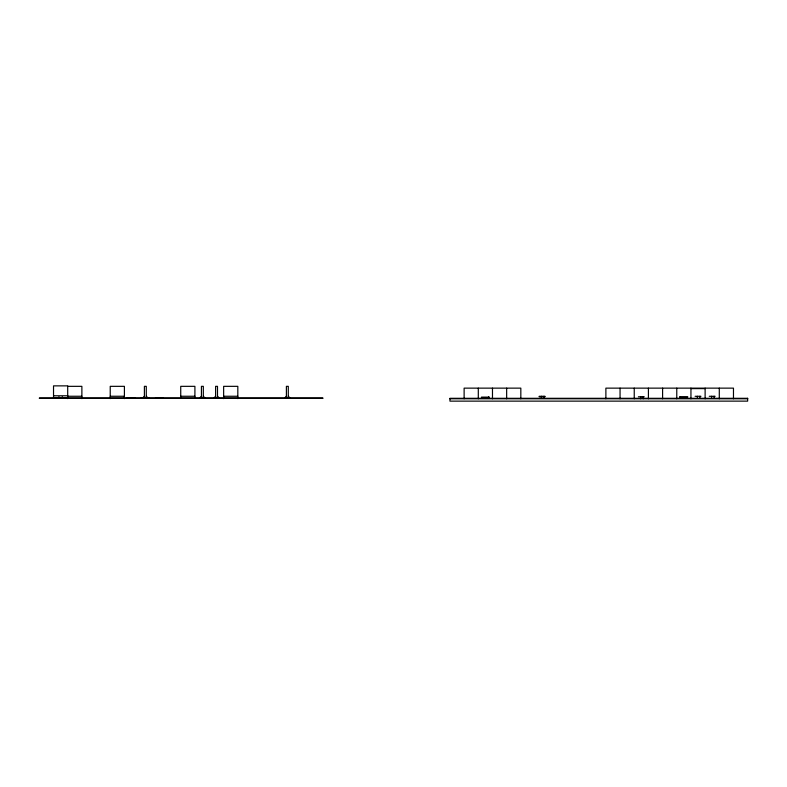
<?xml version="1.0" encoding="UTF-8"?>
<svg xmlns="http://www.w3.org/2000/svg" width="787" height="787" viewBox="0 0 787 787"><rect width="100%" height="100%" fill="white"/><g stroke="black" fill="none" stroke-linecap="round" stroke-linejoin="round"><path stroke-width="1.18" d="M57.776 398.153L59.035 396.884M142.506 398.153L144.395 396.255M199.544 398.153L201.433 396.255M213.72 398.153L215.608 396.255M284.51 398.153L286.399 396.255M67.702 386.338L81.878 386.338L81.878 398.625M690.947 388.611L705.122 388.611M53.526 395.782L67.702 395.782M67.702 396.255L81.878 396.255M110.229 396.255L124.405 396.255M180.735 396.255L194.91 396.255M223.646 396.255L237.822 396.255M539.164 396.294L545.027 396.294M695.098 396.294L700.961 396.294M709.274 396.294L715.137 396.294M687.73 397.828L679.958 397.828L679.958 396.648L687.73 396.648M539.164 396.766L545.027 396.766M638.395 396.766L644.258 396.766M489.258 397.12L481.496 397.12L481.496 398.301M67.702 397.671L53.526 397.671L53.526 385.866L67.702 385.866L67.702 398.625M127.11 397.917L134.872 397.917M141.286 397.917L142.909 397.917M147.238 397.917L149.048 398.153M155.462 397.917L163.224 398.153M449.948 398.773L747.65 398.773M288.288 396.255L290.177 398.153M217.497 396.255L219.386 398.153M203.321 396.255L205.21 398.153M146.284 396.255L148.182 398.153M62.193 396.884L63.452 398.153M733.474 398.773L733.474 388.139L605.882 388.139L605.882 398.773M719.298 388.139L719.298 398.773M714.094 396.294L714.094 398.301M711.566 396.294L711.566 398.301M705.122 388.139L705.122 398.773M699.918 396.294L699.918 398.301M697.39 396.294L697.39 398.301M690.947 388.139L690.947 398.773M680.066 396.648L680.066 397.828M676.771 388.139L676.771 398.773M662.595 388.139L662.595 398.773M648.419 388.139L648.419 398.773M643.215 396.766L643.215 398.773M640.687 396.766L640.687 398.773M634.243 388.139L634.243 398.773M620.058 388.139L620.058 398.773M543.984 396.294L543.984 398.301M541.446 396.294L541.446 398.301M520.827 398.773L520.827 388.139L464.123 388.139L464.123 398.773M506.651 388.139L506.651 398.773M492.475 388.139L492.475 398.773M488.816 397.12L488.816 398.301M488.697 397.12L488.697 398.301M478.299 388.139L478.299 398.773M288.288 398.153L288.288 386.338L286.399 386.338L286.399 398.153M237.822 398.625L237.822 386.338L223.646 386.338L223.646 398.625M217.497 398.153L217.497 386.338L215.608 386.338L215.608 398.153M203.321 398.153L203.321 386.338L201.433 386.338L201.433 398.153M194.91 398.153L194.91 386.338L180.735 386.338L180.735 398.153M146.284 398.153L146.284 386.338L144.395 386.338L144.395 398.153M124.405 398.625L124.405 386.338L110.229 386.338L110.229 398.625M322.877 398.153L39.35 398.153L322.877 398.153M747.65 398.301L449.948 398.301L449.948 401.134L747.65 401.134L747.65 398.301"/></g></svg>
